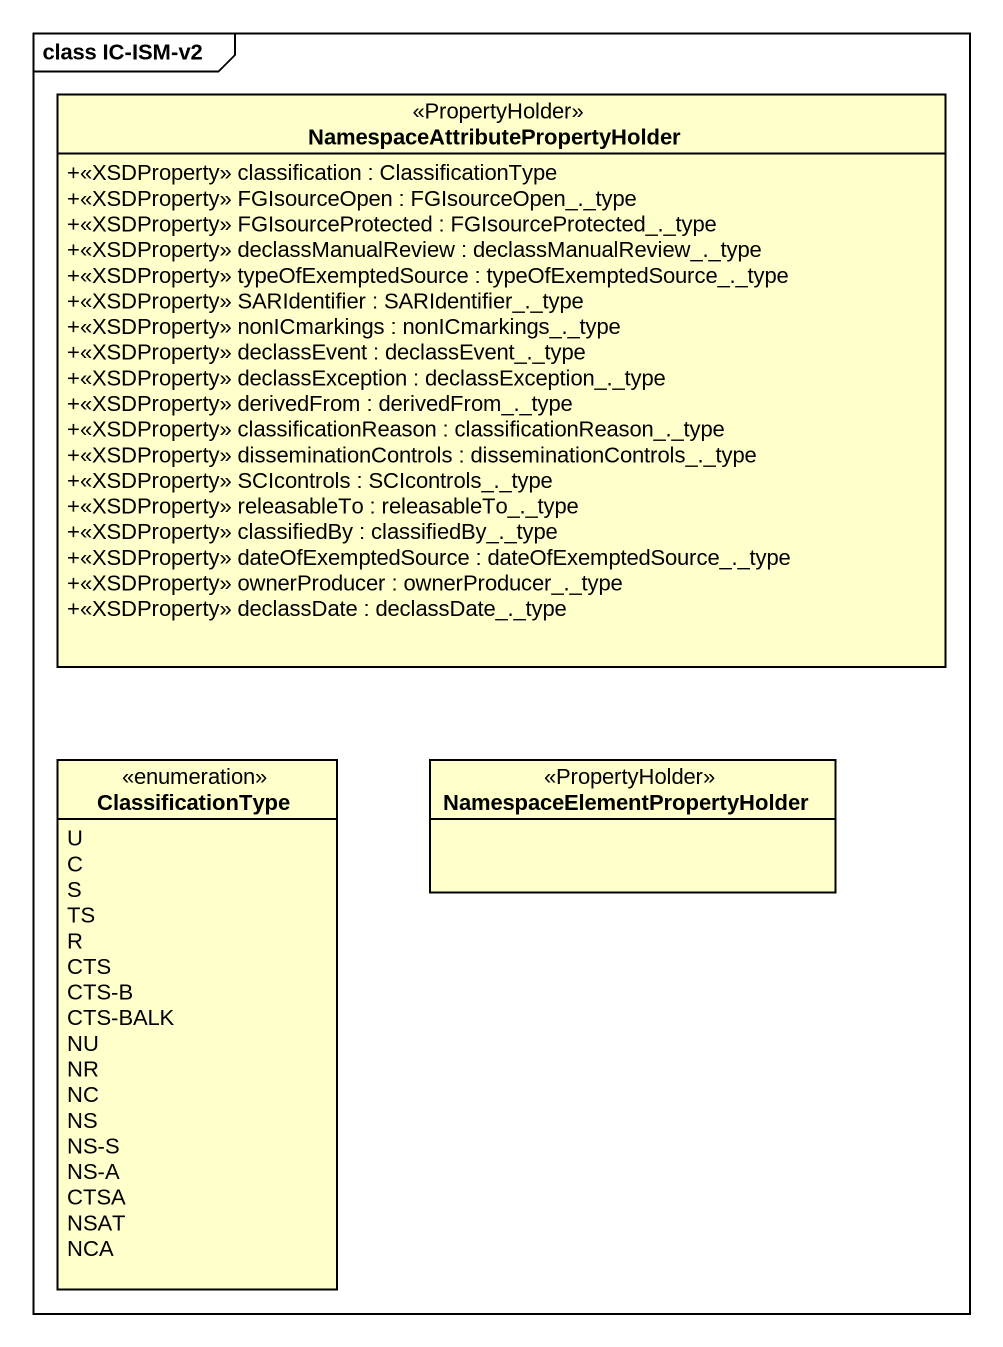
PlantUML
@startuml
mainframe class IC-ISM-v2
hide circle
hide empty members
skinparam classAttributeIconSize 0
class "NamespaceAttributePropertyHolder" as NamespaceAttributePropertyHo <<PropertyHolder>> {
  +<<XSDProperty>> classification : ClassificationType
  +<<XSDProperty>> FGIsourceOpen : FGIsourceOpen_._type
  +<<XSDProperty>> FGIsourceProtected : FGIsourceProtected_._type
  +<<XSDProperty>> declassManualReview : declassManualReview_._type
  +<<XSDProperty>> typeOfExemptedSource : typeOfExemptedSource_._type
  +<<XSDProperty>> SARIdentifier : SARIdentifier_._type
  +<<XSDProperty>> nonICmarkings : nonICmarkings_._type
  +<<XSDProperty>> declassEvent : declassEvent_._type
  +<<XSDProperty>> declassException : declassException_._type
  +<<XSDProperty>> derivedFrom : derivedFrom_._type
  +<<XSDProperty>> classificationReason : classificationReason_._type
  +<<XSDProperty>> disseminationControls : disseminationControls_._type
  +<<XSDProperty>> SCIcontrols : SCIcontrols_._type
  +<<XSDProperty>> releasableTo : releasableTo_._type
  +<<XSDProperty>> classifiedBy : classifiedBy_._type
  +<<XSDProperty>> dateOfExemptedSource : dateOfExemptedSource_._type
  +<<XSDProperty>> ownerProducer : ownerProducer_._type
  +<<XSDProperty>> declassDate : declassDate_._type
}
enum ClassificationType {
  U
  C
  S
  TS
  R
  CTS
  CTS-B
  CTS-BALK
  NU
  NR
  NC
  NS
  NS-S
  NS-A
  CTSA
  NSAT
  NCA
}
class "NamespaceElementPropertyHolder" as NamespaceElementPropertyHold <<PropertyHolder>>
@enduml
